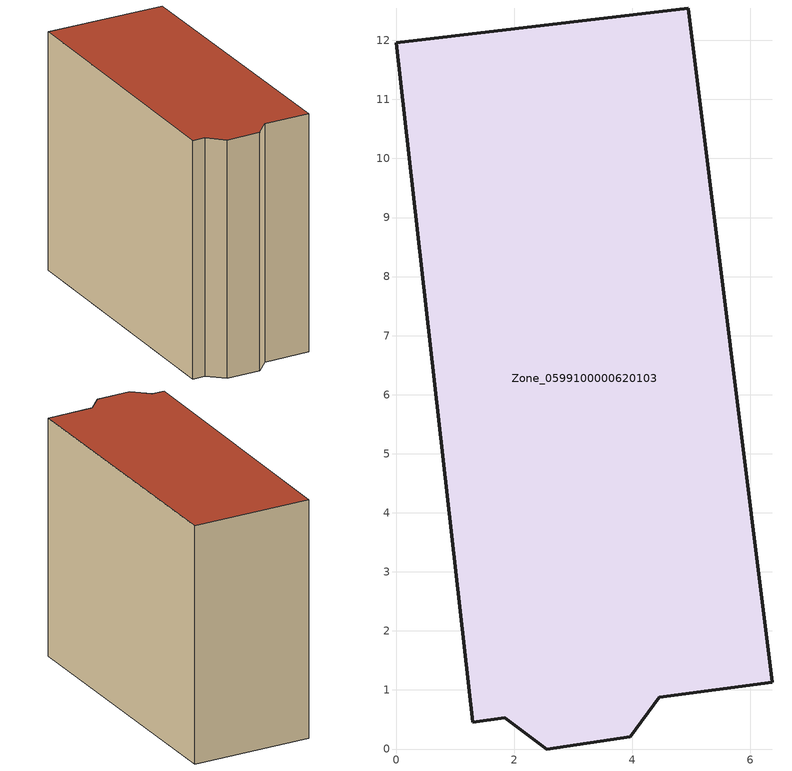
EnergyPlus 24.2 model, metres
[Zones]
Zone_0599100000620103
 floor ground (C_G): 1.84,0.53 1.3,0.45 0,11.96 4.95,12.55 6.37,1.13 4.45,0.88 3.96,0.21 2.55,0 z0
 wall outside (C_F): 4.95,12.55 0,11.96 1.3,0.45 1.84,0.53 2.55,0 3.96,0.21 4.45,0.88 6.37,1.13 4.95,12.55 z0:9.99
 roof outside (C_R): 4.45,0.88 6.37,1.13 4.95,12.55 0,11.96 1.3,0.45 1.84,0.53 2.55,0 3.96,0.21 z9.99
[BUILDING]
Pand.0599100000620103: North Axis=0; Terrain=City; Loads Convergence Tolerance Value=0.04; Temperature Convergence Tolerance Value=0.4; Solar Distribution=FullExterior; Maximum Number of Warmup Days=25; Minimum Number of Warmup Days=1
[Site:Location]
Rotterdam.The.Hague.AP_ZH_NLD Design_Conditions: Latitude=51.96; Longitude=4.45; Time Zone=1; Elevation=-4.5
[SITE:GROUNDTEMPERATURE:BUILDINGSURFACE]
18, 18, 18, 18, 18, 18, 18, 18, 18, 18, 18, 18
[MATERIAL] Thermal Absorptance=0.9; Solar Absorptance=0.7; Visible Absorptance=0.7
Name | Roughness | Thickness | Conductivity | Density | Specific Heat
G.TI.1946 | MediumSmooth | 0.15 | 1 | 540 | 1210
F.TI.1946 | Rough | 0.3 | 0.857143 | 1920 | 840
R.TI.1946 | MediumRough | 0.2 | 0.1 | 1500 | 1000
[CONSTRUCTION]
C_G: G.TI.1946
C_F: F.TI.1946
C_R: R.TI.1946
[ZONE]
Zone_0599100000620103: Type=1; Multiplier=1; Ceiling Height=Autocalculate; Volume=Autocalculate; Floor Area=autocalculate; Part of Total Floor Area=Yes
[ZONEINFILTRATION:DESIGNFLOWRATE]
Infil_Zone_0599100000620103: Zone or ZoneList or Space or SpaceList=Zone_0599100000620103; Schedule=AlwaysOn; Design Flow Rate Calculation Method=Flow/Area; Flow Rate per Floor Area=0.003; Constant Term Coefficient=1; Temperature Term Coefficient=0; Velocity Term Coefficient=0; Velocity Squared Term Coefficient=0
[HVACTEMPLATE:ZONE:IDEALLOADSAIRSYSTEM]
Zone_0599100000620103: Maximum Heating Supply Air Temperature=50; Minimum Cooling Supply Air Temperature=13; Maximum Heating Supply Air Humidity Ratio=0.0156; Minimum Cooling Supply Air Humidity Ratio=0.0077; Heating Limit=NoLimit; Cooling Limit=NoLimit; Dehumidification Control Type=ConstantSensibleHeatRatio; Cooling Sensible Heat Ratio=0.7; Dehumidification Setpoint=60; Humidification Control Type=None; Humidification Setpoint=30; Outdoor Air Method=None; Outdoor Air Flow Rate per Person=0.00944; Outdoor Air Flow Rate per Zone Floor Area=0; Outdoor Air Flow Rate per Zone=0; Demand Controlled Ventilation Type=None; Outdoor Air Economizer Type=NoEconomizer; Heat Recovery Type=None; Sensible Heat Recovery Effectiveness=0.7; Latent Heat Recovery Effectiveness=0.65
[ZONECONTROL:THERMOSTAT]
ThermostatControl_Zone_0599100000620103: Zone or ZoneList=Zone_0599100000620103; Control Type Schedule=DualSetpointControlType; Control 1=Thermostat_Zone_0599100000620103; Temperature Difference Between Cutout And Setpoint=0
[THERMOSTATSETPOINT:DUALSETPOINT]
Thermostat_Zone_0599100000620103: Heating Setpoint Temperature Schedule=HeatingSetpoint_Zone_0599100000620103; Cooling Setpoint Temperature Schedule=CoolingSetpoint_Zone_0599100000620103
[SCHEDULE:COMPACT]
HeatingSetpoint_Zone_0599100000620103: Through: 12/31, For: AllDays, Until: 24:00, 21
CoolingSetpoint_Zone_0599100000620103: Through: 12/31, For: AllDays, Until: 24:00, 24
DualSetpointControlType: Through: 12/31, For: AllDays, Until: 24:00, 4
AlwaysOn: Through: 12/31, For: AllDays, Until: 24:00, 1
